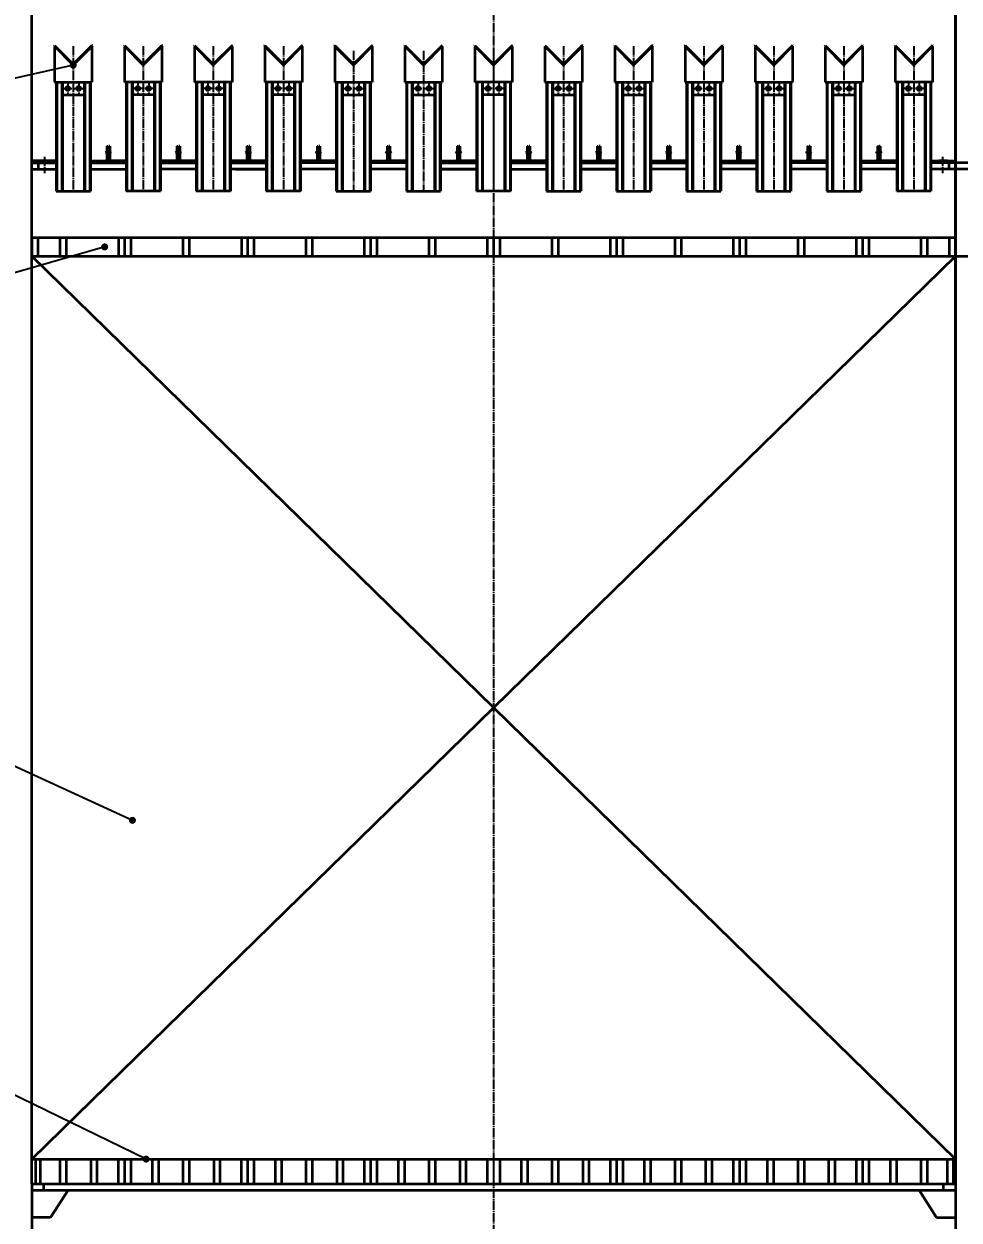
# Model space of a CAD drawing. Header units: millimetres. Extents: x -8910 to 8910, y -12615 to 12615.
# Drawn here: x -6262 to -3258, y -1284 to 2558 of the extents above; entities that cross this region are included whole.
import ezdxf

# ---------------------------------------------------------------- set-up
doc = ezdxf.new("R2010")
doc.units = ezdxf.units.MM
doc.linetypes.add('EB_DASHDOT', pattern=[39, 30, -3, 3, -3])
for name, color, linetype, lineweight in [('CAXA0', 7, 'Continuous', 35), ('CAXA1', 1, 'EB_DASHDOT', 25), ('CAXA3', 7, 'Continuous', 25), ('CAXA4', 2, 'Continuous', 25)]:
    doc.layers.add(name, color=color, linetype=linetype, lineweight=lineweight)
doc.styles.add('标准', font='SIMFANG.TTF', dxfattribs={"width": 0.667})
doc.dimstyles.new('标准', dxfattribs={"dimtxt": 3.5, "dimasz": 3.5, "dimexe": 2, "dimexo": 0, "dimtad": 1, "dimdec": 1, "dimdsep": 46, "dimtxsty": '标准', "dimcen": 0, "dimdle": 4, "dimazin": 2, "dimtfac": 1, "dimtdec": 1, "dimtmove": 0, "dimatfit": 3, "dimldrblk": 'NONE', "dimfxl": 1, "dimtolj": 1, "dimtzin": 0, "dimarcsym": 0})

# ---------------------------------------------------------------- blocks, each defined once
blk = doc.blocks.new('*D108')
at = {"layer": 'CAXA4', "color": 0, "lineweight": -2}
for p, q in [((-3348.3, 2111.9), (-2803.2, 2111.9)), ((-2805.2, 2061.9), (-2805.2, 1861.9)), ((-3153.3, 1811.9), (-2803.2, 1811.9))]:
    blk.add_line(p, q, dxfattribs=at)
at = {"layer": 'CAXA4', "color": 0}
for points in [[(-2813.5, 2061.9), (-2796.9, 2061.9), (-2805.2, 2111.9)], [(-2813.5, 1861.9), (-2796.9, 1861.9), (-2805.2, 1811.9)]]:
    blk.add_solid(points, dxfattribs=at)
at = {"layer": 'Defpoints', "color": 0}
for p in [(-3348.3, 2111.9), (-3153.3, 1811.9), (-2805.2, 1811.9)]:
    blk.add_point(p, dxfattribs=at)
at = {"layer": 'CAXA4', "color": 0, "insert": (-2835.8, 1961.9), "char_height": 60, "attachment_point": 5, "rotation": 90, "style": '标准'}
blk.add_mtext('\\A1;\\fFangSong_GB2312;300', dxfattribs=at)
blk = doc.blocks.new('_None')
blk = doc.blocks.new('CAXBLOCK72', base_point=(-7718.1, -421.5))
at = {"layer": 'CAXA3', "linetype": 'Continuous', "lineweight": 25}
blk.add_hatch(color=0, dxfattribs=at).paths.add_polyline_path([(-6036, -1088.1), (-6036.2, -1086.4), (-6036.6, -1084.6), (-6037.2, -1083), (-6038.2, -1081.5), (-6039.3, -1080.2), (-6040.7, -1079), (-6042.2, -1078.1), (-6043.8, -1077.4), (-6045.5, -1077), (-6047.3, -1076.9), (-6049, -1077), (-6050.7, -1077.4), (-6052.4, -1078.1), (-6053.9, -1079), (-6055.2, -1080.2), (-6056.4, -1081.5), (-6057.3, -1083), (-6058, -1084.6), (-6058.4, -1086.4), (-6058.5, -1088.1), (-6058.4, -1089.9), (-6058, -1091.6), (-6057.3, -1093.2), (-6056.4, -1094.7), (-6055.2, -1096.1), (-6053.9, -1097.2), (-6052.4, -1098.1), (-6050.7, -1098.8), (-6049, -1099.2), (-6047.3, -1099.4), (-6045.5, -1099.2), (-6043.8, -1098.8), (-6042.2, -1098.1), (-6040.7, -1097.2), (-6039.3, -1096.1), (-6038.2, -1094.7), (-6037.2, -1093.2), (-6036.6, -1091.6), (-6036.2, -1089.9)], flags=0)
at = {"layer": 'CAXA3', "color": 0, "linetype": 'Continuous', "lineweight": 25}
for p, q in [((-7418.1, -421.5), (-7718.1, -421.5)), ((-6047.3, -1088.1), (-7418.1, -421.5))]:
    blk.add_line(p, q, dxfattribs=at)
at = {"layer": 'CAXA3', "color": 0, "linetype": 'Continuous', "lineweight": 25, "insert": (-7644.1, -199.9), "char_height": 150, "attachment_point": 1, "style": '标准'}
blk.add_mtext('\\fFangSong_GB2312;17', dxfattribs=at)
blk = doc.blocks.new('CAXBLOCK71', base_point=(-6047.3, -1088.1))
at = {"layer": 'CAXA3', "color": 0, "linetype": 'ByBlock', "lineweight": -2}
blk.add_blockref('CAXBLOCK72', (-7718.1, -421.5), dxfattribs=at)
blk = doc.blocks.new('CAXBLOCK74', base_point=(-7718.1, 610.9))
at = {"layer": 'CAXA3', "linetype": 'Continuous', "lineweight": 25}
blk.add_hatch(color=0, dxfattribs=at).paths.add_polyline_path([(-6074.5, 0), (-6074.7, 1.8), (-6075.1, 3.5), (-6075.8, 5.1), (-6076.7, 6.6), (-6077.8, 8), (-6079.2, 9.1), (-6080.7, 10), (-6082.3, 10.7), (-6084, 11.1), (-6085.8, 11.3), (-6087.5, 11.1), (-6089.3, 10.7), (-6090.9, 10), (-6092.4, 9.1), (-6093.7, 8), (-6094.9, 6.6), (-6095.8, 5.1), (-6096.5, 3.5), (-6096.9, 1.8), (-6097, 0), (-6096.9, -1.8), (-6096.5, -3.5), (-6095.8, -5.1), (-6094.9, -6.6), (-6093.7, -8), (-6092.4, -9.1), (-6090.9, -10), (-6089.3, -10.7), (-6087.5, -11.1), (-6085.8, -11.3), (-6084, -11.1), (-6082.3, -10.7), (-6080.7, -10), (-6079.2, -9.1), (-6077.8, -8), (-6076.7, -6.6), (-6075.8, -5.1), (-6075.1, -3.5), (-6074.7, -1.8)], flags=0)
at = {"layer": 'CAXA3', "color": 0, "linetype": 'Continuous', "lineweight": 25}
for p, q in [((-7418.1, 610.9), (-7718.1, 610.9)), ((-6085.8, 0), (-7418.1, 610.9))]:
    blk.add_line(p, q, dxfattribs=at)
at = {"layer": 'CAXA3', "color": 0, "linetype": 'Continuous', "lineweight": 25, "insert": (-7644.1, 832.5), "char_height": 150, "attachment_point": 1, "style": '标准'}
blk.add_mtext('\\fFangSong_GB2312;18', dxfattribs=at)
blk = doc.blocks.new('CAXBLOCK73', base_point=(-6085.8, 0))
at = {"layer": 'CAXA3', "color": 0, "linetype": 'ByBlock', "lineweight": -2}
blk.add_blockref('CAXBLOCK74', (-7718.1, 610.9), dxfattribs=at)
blk = doc.blocks.new('CAXBLOCK76', base_point=(-7672, 1495.9))
at = {"layer": 'CAXA3', "linetype": 'Continuous', "lineweight": 25}
blk.add_hatch(color=0, dxfattribs=at).paths.add_polyline_path([(-6158.2, 1841.9), (-6158.4, 1843.7), (-6158.8, 1845.4), (-6159.4, 1847), (-6160.4, 1848.5), (-6161.5, 1849.9), (-6162.9, 1851), (-6164.4, 1851.9), (-6166, 1852.6), (-6167.7, 1853), (-6169.5, 1853.2), (-6171.2, 1853), (-6172.9, 1852.6), (-6174.6, 1851.9), (-6176.1, 1851), (-6177.4, 1849.9), (-6178.6, 1848.5), (-6179.5, 1847), (-6180.2, 1845.4), (-6180.6, 1843.7), (-6180.7, 1841.9), (-6180.6, 1840.2), (-6180.2, 1838.4), (-6179.5, 1836.8), (-6178.6, 1835.3), (-6177.4, 1834), (-6176.1, 1832.8), (-6174.6, 1831.9), (-6172.9, 1831.2), (-6171.2, 1830.8), (-6169.5, 1830.7), (-6167.7, 1830.8), (-6166, 1831.2), (-6164.4, 1831.9), (-6162.9, 1832.8), (-6161.5, 1834), (-6160.4, 1835.3), (-6159.4, 1836.8), (-6158.8, 1838.4), (-6158.4, 1840.2)], flags=0)
at = {"layer": 'CAXA3', "color": 0, "linetype": 'Continuous', "lineweight": 25}
for p, q in [((-6169.5, 1841.9), (-7372, 1495.9)), ((-7372, 1495.9), (-7672, 1495.9))]:
    blk.add_line(p, q, dxfattribs=at)
at = {"layer": 'CAXA3', "color": 0, "linetype": 'Continuous', "lineweight": 25, "insert": (-7598, 1717.5), "char_height": 150, "attachment_point": 1, "style": '标准'}
blk.add_mtext('\\fFangSong_GB2312;19', dxfattribs=at)
blk = doc.blocks.new('CAXBLOCK75', base_point=(-6169.5, 1841.9))
at = {"layer": 'CAXA3', "color": 0, "linetype": 'ByBlock', "lineweight": -2}
blk.add_blockref('CAXBLOCK76', (-7672, 1495.9), dxfattribs=at)
blk = doc.blocks.new('CAXBLOCK78', base_point=(-7672, 2137.9))
at = {"layer": 'CAXA3', "linetype": 'Continuous', "lineweight": 25}
blk.add_hatch(color=0, dxfattribs=at).paths.add_polyline_path([(-6092, 2425.9), (-6092.2, 2427.6), (-6092.6, 2429.4), (-6093.2, 2431), (-6094.2, 2432.5), (-6095.3, 2433.8), (-6096.7, 2435), (-6098.2, 2435.9), (-6099.8, 2436.6), (-6101.5, 2437), (-6103.3, 2437.1), (-6105, 2437), (-6106.7, 2436.6), (-6108.4, 2435.9), (-6109.9, 2435), (-6111.2, 2433.8), (-6112.4, 2432.5), (-6113.3, 2431), (-6114, 2429.4), (-6114.4, 2427.6), (-6114.5, 2425.9), (-6114.4, 2424.1), (-6114, 2422.4), (-6113.3, 2420.8), (-6112.4, 2419.3), (-6111.2, 2417.9), (-6109.9, 2416.8), (-6108.4, 2415.9), (-6106.7, 2415.2), (-6105, 2414.8), (-6103.3, 2414.6), (-6101.5, 2414.8), (-6099.8, 2415.2), (-6098.2, 2415.9), (-6096.7, 2416.8), (-6095.3, 2417.9), (-6094.2, 2419.3), (-6093.2, 2420.8), (-6092.6, 2422.4), (-6092.2, 2424.1)], flags=0)
at = {"layer": 'CAXA3', "color": 0, "linetype": 'Continuous', "lineweight": 25}
for p, q in [((-6103.3, 2425.9), (-7372, 2137.9)), ((-7372, 2137.9), (-7672, 2137.9))]:
    blk.add_line(p, q, dxfattribs=at)
at = {"layer": 'CAXA3', "color": 0, "linetype": 'Continuous', "lineweight": 25, "insert": (-7598, 2359.5), "char_height": 150, "attachment_point": 1, "style": '标准'}
blk.add_mtext('\\fFangSong_GB2312;20', dxfattribs=at)
blk = doc.blocks.new('CAXBLOCK77', base_point=(-6103.3, 2425.9))
at = {"layer": 'CAXA3', "color": 0, "linetype": 'ByBlock', "lineweight": -2}
blk.add_blockref('CAXBLOCK78', (-7672, 2137.9), dxfattribs=at)
blk = doc.blocks.new('*D98')
at = {"layer": 'CAXA4', "color": 0, "lineweight": -2}
for p, q in [((-4153.3, 9865.9), (-1744.2, 9865.9)), ((-1746.2, 9815.9), (-1746.2, -10038.1)), ((-2953.3, -10088.1), (-1744.2, -10088.1))]:
    blk.add_line(p, q, dxfattribs=at)
at = {"layer": 'CAXA4', "color": 0}
for points in [[(-1754.5, 9815.9), (-1737.9, 9815.9), (-1746.2, 9865.9)], [(-1754.5, -10038.1), (-1737.9, -10038.1), (-1746.2, -10088.1)]]:
    blk.add_solid(points, dxfattribs=at)
at = {"layer": 'Defpoints', "color": 0}
for p in [(-4153.3, 9865.9), (-2953.3, -10088.1), (-1746.2, -10088.1)]:
    blk.add_point(p, dxfattribs=at)
at = {"layer": 'CAXA4', "color": 0, "insert": (-1776.8, -111.1), "char_height": 60, "attachment_point": 5, "rotation": 90, "style": '标准'}
blk.add_mtext('\\A1;\\fFangSong_GB2312;～19954', dxfattribs=at)

msp = doc.modelspace()

# ---------------------------------------------------------------- linework, layer by layer
at = {"layer": 'CAXA0'}
for p, q in [((-6236.66, -1168.12), (-6236.66, 3411.88)), ((-3269.91, -1168.12), (-3269.91, 3237.75)), ((-3269.91, 3237.75), (-3269.91, -2574.68)), ((-6164.68, 2487.29), (-6163.27, 2488.7)), ((-6164.68, 2487.29), (-6103.27, 2425.88)), ((-6163.27, 2488.7), (-6103.27, 2428.7)), ((-6163.27, 2485.88), (-6163.27, 2370.7)), ((-6043.27, 2488.7), (-6103.27, 2428.7)), ((-6041.85, 2487.29), (-6103.27, 2425.88)), ((-6041.85, 2487.29), (-6043.27, 2488.7)), ((-6043.27, 2485.88), (-6043.27, 2370.7)), ((-5939.68, 2487.29), (-5938.26, 2488.7)), ((-5939.68, 2487.29), (-5938.26, 2488.7)), ((-5939.68, 2487.29), (-5878.26, 2425.88)), ((-5938.26, 2488.7), (-5878.26, 2428.7)), ((-5938.26, 2485.88), (-5938.26, 2370.7)), ((-5938.26, 2485.88), (-5938.26, 2370.7)), ((-5818.26, 2488.7), (-5878.26, 2428.7)), ((-5816.85, 2487.29), (-5878.26, 2425.88)), ((-5816.85, 2487.29), (-5818.26, 2488.7)), ((-5818.26, 2485.88), (-5818.26, 2370.7)), ((-5714.73, 2487.29), (-5713.32, 2488.7)), ((-5714.73, 2487.29), (-5713.32, 2488.7)), ((-5714.73, 2487.29), (-5653.32, 2425.88)), ((-5713.32, 2488.7), (-5653.32, 2428.7)), ((-5713.32, 2485.88), (-5713.32, 2370.7)), ((-5713.32, 2485.88), (-5713.32, 2370.7)), ((-5593.32, 2488.7), (-5653.32, 2428.7)), ((-5591.91, 2487.29), (-5653.32, 2425.88)), ((-5591.91, 2487.29), (-5593.32, 2488.7)), ((-5593.32, 2485.88), (-5593.32, 2370.7)), ((-5489.73, 2487.29), (-5488.32, 2488.7)), ((-5489.73, 2487.29), (-5488.32, 2488.7)), ((-5489.73, 2487.29), (-5428.32, 2425.88)), ((-5488.32, 2488.7), (-5428.32, 2428.7)), ((-5488.32, 2485.88), (-5488.32, 2370.7)), ((-5488.32, 2485.88), (-5488.32, 2370.7)), ((-5368.32, 2488.7), (-5428.32, 2428.7)), ((-5366.91, 2487.29), (-5428.32, 2425.88)), ((-5366.91, 2487.29), (-5368.32, 2488.7)), ((-5368.32, 2485.88), (-5368.32, 2370.7)), ((-5264.73, 2487.29), (-5263.32, 2488.7)), ((-5264.73, 2487.29), (-5203.32, 2425.88)), ((-5263.32, 2488.7), (-5203.32, 2428.7)), ((-5263.32, 2485.88), (-5263.32, 2370.7)), ((-5143.32, 2488.7), (-5203.32, 2428.7)), ((-5141.91, 2487.29), (-5203.32, 2425.88)), ((-5141.91, 2487.29), (-5143.32, 2488.7)), ((-5143.32, 2485.88), (-5143.32, 2370.7)), ((-5039.72, 2487.29), (-5038.31, 2488.7)), ((-5039.72, 2487.29), (-4978.31, 2425.88)), ((-5038.31, 2488.7), (-4978.31, 2428.7)), ((-5038.31, 2485.88), (-5038.31, 2370.7)), ((-4918.31, 2488.7), (-4978.31, 2428.7)), ((-4916.89, 2487.29), (-4978.31, 2425.88)), ((-4918.31, 2485.88), (-4918.31, 2370.7)), ((-4814.72, 2487.29), (-4813.31, 2488.7)), ((-4814.72, 2487.29), (-4753.31, 2425.88)), ((-4813.31, 2488.7), (-4753.31, 2428.7)), ((-4813.31, 2485.88), (-4813.31, 2370.7)), ((-4693.31, 2488.7), (-4753.31, 2428.7)), ((-4691.89, 2487.29), (-4753.31, 2425.88)), ((-4691.89, 2487.29), (-4693.31, 2488.7)), ((-4693.31, 2485.88), (-4693.31, 2370.7)), ((-4589.72, 2487.29), (-4528.31, 2425.88)), ((-4588.31, 2488.7), (-4528.31, 2428.7)), ((-4588.31, 2485.88), (-4588.31, 2370.7)), ((-4468.31, 2488.7), (-4528.31, 2428.7)), ((-4466.89, 2487.29), (-4528.31, 2425.88)), ((-4466.89, 2487.29), (-4468.31, 2488.7)), ((-4466.89, 2487.29), (-4468.31, 2488.7)), ((-4468.31, 2485.88), (-4468.31, 2370.7)), ((-4364.72, 2487.29), (-4363.31, 2488.7)), ((-4364.72, 2487.29), (-4303.31, 2425.88)), ((-4363.31, 2488.7), (-4303.31, 2428.7)), ((-4363.31, 2485.88), (-4363.31, 2370.7)), ((-4243.31, 2488.7), (-4303.31, 2428.7)), ((-4241.89, 2487.29), (-4303.31, 2425.88)), ((-4241.89, 2487.29), (-4243.31, 2488.7)), ((-4241.89, 2487.29), (-4243.31, 2488.7)), ((-4243.31, 2485.88), (-4243.31, 2370.7)), ((-4243.31, 2485.88), (-4243.31, 2370.7)), ((-4139.72, 2487.29), (-4138.31, 2488.7)), ((-4139.72, 2487.29), (-4078.31, 2425.88)), ((-4138.31, 2488.7), (-4078.31, 2428.7)), ((-4138.31, 2485.88), (-4138.31, 2370.7)), ((-4018.31, 2488.7), (-4078.31, 2428.7)), ((-4016.89, 2487.29), (-4078.31, 2425.88)), ((-4016.89, 2487.29), (-4018.31, 2488.7)), ((-4016.89, 2487.29), (-4018.31, 2488.7)), ((-4018.31, 2485.88), (-4018.31, 2370.7)), ((-4018.31, 2485.88), (-4018.31, 2370.7)), ((-3914.72, 2487.29), (-3913.31, 2488.7)), ((-3914.72, 2487.29), (-3853.31, 2425.88)), ((-3913.31, 2488.7), (-3853.31, 2428.7)), ((-3913.31, 2485.88), (-3913.31, 2370.7)), ((-3793.31, 2488.7), (-3853.31, 2428.7)), ((-3791.89, 2487.29), (-3853.31, 2425.88)), ((-3791.89, 2487.29), (-3793.31, 2488.7)), ((-3791.89, 2487.29), (-3793.31, 2488.7)), ((-3793.31, 2485.88), (-3793.31, 2370.7)), ((-3793.31, 2485.88), (-3793.31, 2370.7)), ((-3689.72, 2487.29), (-3688.31, 2488.7)), ((-3689.72, 2487.29), (-3628.31, 2425.88)), ((-3688.31, 2488.7), (-3628.31, 2428.7)), ((-3688.31, 2485.88), (-3688.31, 2370.7)), ((-3568.31, 2488.7), (-3628.31, 2428.7)), ((-3566.89, 2487.29), (-3628.31, 2425.88)), ((-3566.89, 2487.29), (-3568.31, 2488.7)), ((-3566.89, 2487.29), (-3568.31, 2488.7)), ((-3568.31, 2485.88), (-3568.31, 2370.7)), ((-3568.31, 2485.88), (-3568.31, 2370.7)), ((-3464.72, 2487.29), (-3463.31, 2488.7)), ((-3464.72, 2487.29), (-3403.31, 2425.88)), ((-3463.31, 2488.7), (-3403.31, 2428.7)), ((-3463.31, 2485.88), (-3463.31, 2370.7)), ((-3343.31, 2488.7), (-3403.31, 2428.7)), ((-3341.89, 2487.29), (-3403.31, 2425.88)), ((-3341.89, 2487.29), (-3343.31, 2488.7)), ((-3343.31, 2485.88), (-3343.31, 2370.7)), ((-6163.27, 2370.7), (-6043.27, 2370.7)), ((-6158.27, 2370.7), (-6158.27, 2020.7)), ((-6156.27, 2370.7), (-6156.27, 2020.7)), ((-6140.27, 2370.7), (-6140.27, 2020.7)), ((-6138.27, 2370.7), (-6138.27, 2020.7)), ((-6068.27, 2370.7), (-6068.27, 2020.7)), ((-6066.27, 2370.7), (-6066.27, 2020.7)), ((-6050.27, 2370.7), (-6050.27, 2020.7)), ((-6048.27, 2370.7), (-6048.27, 2020.7)), ((-5818.26, 2370.7), (-5938.26, 2370.7)), ((-5933.26, 2370.7), (-5933.26, 2020.7)), ((-5931.26, 2370.7), (-5931.26, 2020.7)), ((-5915.26, 2370.7), (-5915.26, 2020.7)), ((-5913.26, 2370.7), (-5913.26, 2020.7)), ((-5843.26, 2370.7), (-5843.26, 2020.7)), ((-5841.26, 2370.7), (-5841.26, 2020.7)), ((-5825.26, 2370.7), (-5825.26, 2020.7)), ((-5823.26, 2370.7), (-5823.26, 2020.7)), ((-5593.32, 2370.7), (-5713.32, 2370.7)), ((-5708.32, 2370.7), (-5708.32, 2020.7)), ((-5706.32, 2370.7), (-5706.32, 2020.7)), ((-5690.32, 2370.7), (-5690.32, 2020.7)), ((-5688.32, 2370.7), (-5688.32, 2020.7)), ((-5618.32, 2370.7), (-5618.32, 2020.7)), ((-5616.32, 2370.7), (-5616.32, 2020.7)), ((-5600.32, 2370.7), (-5600.32, 2020.7)), ((-5598.32, 2370.7), (-5598.32, 2020.7)), ((-5368.32, 2370.7), (-5488.32, 2370.7)), ((-5483.32, 2370.7), (-5483.32, 2020.7)), ((-5481.32, 2370.7), (-5481.32, 2020.7)), ((-5465.32, 2370.7), (-5465.32, 2020.7)), ((-5463.32, 2370.7), (-5463.32, 2020.7)), ((-5393.32, 2370.7), (-5393.32, 2020.7)), ((-5391.32, 2370.7), (-5391.32, 2020.7)), ((-5375.32, 2370.7), (-5375.32, 2020.7)), ((-5373.32, 2370.7), (-5373.32, 2020.7)), ((-5263.32, 2370.7), (-5143.32, 2370.7)), ((-5258.32, 2370.7), (-5258.32, 2020.7)), ((-5256.32, 2370.7), (-5256.32, 2020.7)), ((-5240.32, 2370.7), (-5240.32, 2020.7)), ((-5238.32, 2370.7), (-5238.32, 2020.7)), ((-5168.32, 2370.7), (-5168.32, 2020.7)), ((-5166.32, 2370.7), (-5166.32, 2020.7)), ((-5150.32, 2370.7), (-5150.32, 2020.7)), ((-5148.32, 2370.7), (-5148.32, 2020.7)), ((-5038.31, 2370.7), (-4918.31, 2370.7)), ((-5033.31, 2370.7), (-5033.31, 2020.7)), ((-5031.31, 2370.7), (-5031.31, 2020.7)), ((-5015.31, 2370.7), (-5015.31, 2020.7)), ((-5013.31, 2370.7), (-5013.31, 2020.7)), ((-4943.31, 2370.7), (-4943.31, 2020.7)), ((-4941.31, 2370.7), (-4941.31, 2020.7)), ((-4925.31, 2370.7), (-4925.31, 2020.7)), ((-4923.31, 2370.7), (-4923.31, 2020.7)), ((-4693.31, 2370.7), (-4813.31, 2370.7)), ((-4808.31, 2370.7), (-4808.31, 2020.7)), ((-4806.31, 2370.7), (-4806.31, 2020.7)), ((-4790.31, 2370.7), (-4790.31, 2020.7)), ((-4788.31, 2370.7), (-4788.31, 2020.7)), ((-4718.31, 2370.7), (-4718.31, 2020.7)), ((-4716.31, 2370.7), (-4716.31, 2020.7)), ((-4700.31, 2370.7), (-4700.31, 2020.7)), ((-4698.31, 2370.7), (-4698.31, 2020.7)), ((-4588.31, 2370.7), (-4468.31, 2370.7)), ((-4583.31, 2370.7), (-4583.31, 2020.7)), ((-4581.31, 2370.7), (-4581.31, 2020.7)), ((-4565.31, 2370.7), (-4565.31, 2020.7)), ((-4563.31, 2370.7), (-4563.31, 2020.7)), ((-4493.31, 2370.7), (-4493.31, 2020.7)), ((-4491.31, 2370.7), (-4491.31, 2020.7)), ((-4475.31, 2370.7), (-4475.31, 2020.7)), ((-4473.31, 2370.7), (-4473.31, 2020.7)), ((-4363.31, 2370.7), (-4243.31, 2370.7)), ((-4358.31, 2370.7), (-4358.31, 2020.7)), ((-4356.31, 2370.7), (-4356.31, 2020.7)), ((-4340.31, 2370.7), (-4340.31, 2020.7)), ((-4338.31, 2370.7), (-4338.31, 2020.7)), ((-4268.31, 2370.7), (-4268.31, 2020.7)), ((-4266.31, 2370.7), (-4266.31, 2020.7)), ((-4250.31, 2370.7), (-4250.31, 2020.7)), ((-4248.31, 2370.7), (-4248.31, 2020.7)), ((-4138.31, 2370.7), (-4018.31, 2370.7)), ((-4133.31, 2370.7), (-4133.31, 2020.7)), ((-4131.31, 2370.7), (-4131.31, 2020.7)), ((-4115.31, 2370.7), (-4115.31, 2020.7)), ((-4113.31, 2370.7), (-4113.31, 2020.7)), ((-4043.31, 2370.7), (-4043.31, 2020.7)), ((-4041.31, 2370.7), (-4041.31, 2020.7)), ((-4025.31, 2370.7), (-4025.31, 2020.7)), ((-4023.31, 2370.7), (-4023.31, 2020.7)), ((-3913.31, 2370.7), (-3793.31, 2370.7)), ((-3908.31, 2370.7), (-3908.31, 2020.7)), ((-3906.31, 2370.7), (-3906.31, 2020.7)), ((-3890.31, 2370.7), (-3890.31, 2020.7)), ((-3888.31, 2370.7), (-3888.31, 2020.7)), ((-3818.31, 2370.7), (-3818.31, 2020.7)), ((-3816.31, 2370.7), (-3816.31, 2020.7)), ((-3800.31, 2370.7), (-3800.31, 2020.7)), ((-3798.31, 2370.7), (-3798.31, 2020.7)), ((-3688.31, 2370.7), (-3568.31, 2370.7)), ((-3683.31, 2370.7), (-3683.31, 2020.7)), ((-3681.31, 2370.7), (-3681.31, 2020.7)), ((-3665.31, 2370.7), (-3665.31, 2020.7)), ((-3663.31, 2370.7), (-3663.31, 2020.7)), ((-3593.31, 2370.7), (-3593.31, 2020.7)), ((-3591.31, 2370.7), (-3591.31, 2020.7)), ((-3575.31, 2370.7), (-3575.31, 2020.7)), ((-3573.31, 2370.7), (-3573.31, 2020.7)), ((-3343.31, 2370.7), (-3463.31, 2370.7)), ((-3458.31, 2370.7), (-3458.31, 2020.7)), ((-3456.31, 2370.7), (-3456.31, 2020.7)), ((-3440.31, 2370.7), (-3440.31, 2020.7)), ((-3438.31, 2370.7), (-3438.31, 2020.7)), ((-3368.31, 2370.7), (-3368.31, 2020.7)), ((-3366.31, 2370.7), (-3366.31, 2020.7)), ((-3350.31, 2370.7), (-3350.31, 2020.7)), ((-3348.31, 2370.7), (-3348.31, 2020.7)), ((-6138.27, 2330.7), (-6068.27, 2330.7)), ((-5843.26, 2330.7), (-5913.26, 2330.7)), ((-5618.32, 2330.7), (-5688.32, 2330.7)), ((-5393.32, 2330.7), (-5463.32, 2330.7)), ((-5238.32, 2330.7), (-5168.32, 2330.7)), ((-5013.31, 2330.7), (-4943.31, 2330.7)), ((-4718.31, 2330.7), (-4788.31, 2330.7)), ((-4563.31, 2330.7), (-4493.31, 2330.7)), ((-4338.31, 2330.7), (-4268.31, 2330.7)), ((-4113.31, 2330.7), (-4043.31, 2330.7)), ((-3888.31, 2330.7), (-3818.31, 2330.7)), ((-3663.31, 2330.7), (-3593.31, 2330.7)), ((-3368.31, 2330.7), (-3438.31, 2330.7)), ((-5995.27, 2165.7), (-5992.27, 2165.7)), ((-5995.27, 2165.7), (-5995.27, 2121.7)), ((-5992.27, 2165.7), (-5992.27, 2121.7)), ((-5986.26, 2165.7), (-5989.26, 2165.7)), ((-5989.26, 2165.7), (-5989.26, 2121.7)), ((-5986.26, 2165.7), (-5986.26, 2121.7)), ((-5770.26, 2165.7), (-5770.26, 2121.7)), ((-5770.26, 2165.7), (-5767.26, 2165.7)), ((-5767.26, 2165.7), (-5767.26, 2121.7)), ((-5761.32, 2165.7), (-5764.32, 2165.7)), ((-5764.32, 2165.7), (-5764.32, 2121.7)), ((-5761.32, 2165.7), (-5761.32, 2121.7)), ((-5545.32, 2165.7), (-5542.32, 2165.7)), ((-5545.32, 2165.7), (-5545.32, 2121.7)), ((-5542.32, 2165.7), (-5542.32, 2121.7)), ((-5536.32, 2165.7), (-5539.32, 2165.7)), ((-5539.32, 2165.7), (-5539.32, 2121.7)), ((-5536.32, 2165.7), (-5536.32, 2121.7)), ((-5320.32, 2165.7), (-5317.32, 2165.7)), ((-5320.32, 2165.7), (-5320.32, 2121.7)), ((-5317.32, 2165.7), (-5317.32, 2121.7)), ((-5314.32, 2165.7), (-5314.32, 2121.7)), ((-5311.32, 2165.7), (-5314.32, 2165.7)), ((-5311.32, 2165.7), (-5311.32, 2121.7)), ((-5095.32, 2165.7), (-5095.32, 2121.7)), ((-5095.32, 2165.7), (-5092.32, 2165.7)), ((-5095.32, 2165.7), (-5095.32, 2121.7)), ((-5095.32, 2165.7), (-5092.32, 2165.7)), ((-5092.32, 2165.7), (-5092.32, 2121.7)), ((-5092.32, 2165.7), (-5092.32, 2121.7)), ((-5089.32, 2165.7), (-5089.32, 2121.7)), ((-5086.32, 2165.7), (-5089.32, 2165.7)), ((-5089.32, 2165.7), (-5089.32, 2121.7)), ((-5086.32, 2165.7), (-5089.32, 2165.7)), ((-5086.32, 2165.7), (-5086.32, 2121.7)), ((-5086.32, 2165.7), (-5086.32, 2121.7)), ((-4870.31, 2165.7), (-4870.31, 2121.7)), ((-4870.31, 2165.7), (-4867.31, 2165.7)), ((-4870.31, 2165.7), (-4870.31, 2121.7)), ((-4870.31, 2165.7), (-4867.31, 2165.7)), ((-4867.31, 2165.7), (-4867.31, 2121.7)), ((-4867.31, 2165.7), (-4867.31, 2121.7)), ((-4864.31, 2165.7), (-4864.31, 2121.7)), ((-4861.31, 2165.7), (-4864.31, 2165.7)), ((-4864.31, 2165.7), (-4864.31, 2121.7)), ((-4861.31, 2165.7), (-4864.31, 2165.7)), ((-4861.31, 2165.7), (-4861.31, 2121.7)), ((-4861.31, 2165.7), (-4861.31, 2121.7)), ((-4645.31, 2165.7), (-4645.31, 2121.7)), ((-4645.31, 2165.7), (-4642.31, 2165.7)), ((-4642.31, 2165.7), (-4642.31, 2121.7)), ((-4639.31, 2165.7), (-4639.31, 2121.7)), ((-4636.31, 2165.7), (-4639.31, 2165.7)), ((-4636.31, 2165.7), (-4636.31, 2121.7)), ((-4420.31, 2165.7), (-4420.31, 2121.7)), ((-4420.31, 2165.7), (-4417.31, 2165.7)), ((-4417.31, 2165.7), (-4417.31, 2121.7)), ((-4414.31, 2165.7), (-4414.31, 2121.7)), ((-4411.31, 2165.7), (-4414.31, 2165.7)), ((-4411.31, 2165.7), (-4411.31, 2121.7)), ((-4195.31, 2165.7), (-4195.31, 2121.7)), ((-4195.31, 2165.7), (-4192.31, 2165.7)), ((-4192.31, 2165.7), (-4192.31, 2121.7)), ((-4189.31, 2165.7), (-4189.31, 2121.7)), ((-4186.31, 2165.7), (-4189.31, 2165.7)), ((-4186.31, 2165.7), (-4186.31, 2121.7)), ((-3970.31, 2165.7), (-3970.31, 2121.7)), ((-3970.31, 2165.7), (-3967.31, 2165.7)), ((-3967.31, 2165.7), (-3967.31, 2121.7)), ((-3964.31, 2165.7), (-3964.31, 2121.7)), ((-3961.31, 2165.7), (-3964.31, 2165.7)), ((-3961.31, 2165.7), (-3961.31, 2121.7)), ((-3745.31, 2165.7), (-3745.31, 2121.7)), ((-3745.31, 2165.7), (-3742.31, 2165.7)), ((-3742.31, 2165.7), (-3742.31, 2121.7)), ((-3739.31, 2165.7), (-3739.31, 2121.7)), ((-3736.31, 2165.7), (-3739.31, 2165.7)), ((-3736.31, 2165.7), (-3736.31, 2121.7)), ((-3520.31, 2165.7), (-3520.31, 2121.7)), ((-3520.31, 2165.7), (-3517.31, 2165.7)), ((-3517.31, 2165.7), (-3517.31, 2121.7)), ((-3514.31, 2165.7), (-3514.31, 2121.7)), ((-3511.31, 2165.7), (-3514.31, 2165.7)), ((-3511.31, 2165.7), (-3511.31, 2121.7)), ((-6158.27, 2118.7), (-6236.66, 2118.7)), ((-6236.66, 2118.7), (-6236.66, 2111.87)), ((-6236.66, 2115.7), (-6158.27, 2115.7)), ((-6215.82, 2115.7), (-6215.82, 2091.87)), ((-6210.82, 2118.7), (-6183.29, 2118.7)), ((-6183.29, 2115.7), (-6210.82, 2115.7)), ((-6048.27, 2118.7), (-5998.27, 2118.7)), ((-6048.27, 2115.7), (-5998.27, 2115.7)), ((-5998.47, 2146.78), (-5996.8, 2144.61)), ((-5998.45, 2144.66), (-5996.8, 2146.8)), ((-5983.08, 2144.66), (-5984.73, 2146.8)), ((-5983.06, 2146.78), (-5984.73, 2144.61)), ((-5933.26, 2118.7), (-5983.26, 2118.7)), ((-5933.26, 2115.7), (-5983.26, 2115.7)), ((-5773.26, 2118.7), (-5823.26, 2118.7)), ((-5823.26, 2118.7), (-5773.26, 2118.7)), ((-5773.26, 2115.7), (-5823.26, 2115.7)), ((-5823.26, 2115.7), (-5773.26, 2115.7)), ((-5773.47, 2146.78), (-5771.8, 2144.61)), ((-5773.45, 2144.66), (-5771.8, 2146.8)), ((-5758.14, 2144.66), (-5759.78, 2146.8)), ((-5758.11, 2146.78), (-5759.78, 2144.61)), ((-5708.32, 2118.7), (-5758.32, 2118.7)), ((-5758.32, 2115.7), (-5736.79, 2115.7)), ((-5708.32, 2115.7), (-5758.32, 2115.7)), ((-5598.32, 2118.7), (-5548.32, 2118.7)), ((-5548.32, 2118.7), (-5598.32, 2118.7)), ((-5598.32, 2115.7), (-5548.32, 2115.7)), ((-5548.32, 2115.7), (-5598.32, 2115.7)), ((-5548.53, 2146.78), (-5546.86, 2144.61)), ((-5548.5, 2144.66), (-5546.86, 2146.8)), ((-5533.14, 2144.66), (-5534.78, 2146.8)), ((-5533.11, 2146.78), (-5534.78, 2144.61)), ((-5483.32, 2118.7), (-5533.32, 2118.7)), ((-5533.32, 2115.7), (-5511.79, 2115.7)), ((-5483.32, 2115.7), (-5533.32, 2115.7)), ((-5373.32, 2118.7), (-5323.32, 2118.7)), ((-5323.32, 2118.7), (-5373.32, 2118.7)), ((-5373.32, 2115.7), (-5323.32, 2115.7)), ((-5323.32, 2115.7), (-5373.32, 2115.7)), ((-5323.53, 2146.78), (-5321.86, 2144.61)), ((-5323.5, 2144.66), (-5321.86, 2146.8)), ((-5308.14, 2144.66), (-5309.78, 2146.8)), ((-5308.11, 2146.78), (-5309.78, 2144.61)), ((-5308.32, 2118.7), (-5258.32, 2118.7)), ((-5258.32, 2118.7), (-5308.32, 2118.7)), ((-5308.32, 2115.7), (-5258.32, 2115.7)), ((-5258.32, 2115.7), (-5308.32, 2115.7)), ((-5148.32, 2118.7), (-5098.32, 2118.7)), ((-5148.32, 2118.7), (-5098.32, 2118.7)), ((-5148.32, 2115.7), (-5098.32, 2115.7)), ((-5148.32, 2115.7), (-5098.32, 2115.7)), ((-5098.53, 2146.78), (-5096.86, 2144.61)), ((-5098.53, 2146.78), (-5096.86, 2144.61)), ((-5098.5, 2144.66), (-5096.86, 2146.8)), ((-5098.5, 2144.66), (-5096.86, 2146.8)), ((-5083.14, 2144.66), (-5084.78, 2146.8)), ((-5083.14, 2144.66), (-5084.78, 2146.8)), ((-5083.11, 2146.78), (-5084.78, 2144.61)), ((-5083.11, 2146.78), (-5084.78, 2144.61)), ((-5083.31, 2118.7), (-5033.31, 2118.7)), ((-5033.31, 2118.7), (-5083.31, 2118.7)), ((-5083.31, 2115.7), (-5033.31, 2115.7)), ((-5033.31, 2115.7), (-5083.31, 2115.7)), ((-4923.31, 2118.7), (-4873.31, 2118.7)), ((-4923.31, 2118.7), (-4873.31, 2118.7)), ((-4923.31, 2115.7), (-4873.31, 2115.7)), ((-4923.31, 2115.7), (-4873.31, 2115.7)), ((-4873.52, 2146.78), (-4871.85, 2144.61)), ((-4873.52, 2146.78), (-4871.85, 2144.61)), ((-4873.49, 2144.66), (-4871.85, 2146.8)), ((-4873.49, 2144.66), (-4871.85, 2146.8)), ((-4858.13, 2144.66), (-4859.77, 2146.8)), ((-4858.13, 2144.66), (-4859.77, 2146.8)), ((-4858.1, 2146.78), (-4859.77, 2144.61)), ((-4858.1, 2146.78), (-4859.77, 2144.61)), ((-4808.31, 2118.7), (-4858.31, 2118.7)), ((-4808.31, 2118.7), (-4858.31, 2118.7)), ((-4808.31, 2115.7), (-4858.31, 2115.7)), ((-4808.31, 2115.7), (-4858.31, 2115.7)), ((-4648.31, 2118.7), (-4698.31, 2118.7)), ((-4698.31, 2118.7), (-4648.31, 2118.7)), ((-4648.31, 2115.7), (-4698.31, 2115.7)), ((-4698.31, 2115.7), (-4648.31, 2115.7)), ((-4648.52, 2146.78), (-4646.85, 2144.61)), ((-4648.49, 2144.66), (-4646.85, 2146.8)), ((-4633.13, 2144.66), (-4634.77, 2146.8)), ((-4633.1, 2146.78), (-4634.77, 2144.61)), ((-4633.31, 2118.7), (-4583.31, 2118.7)), ((-4583.31, 2118.7), (-4633.31, 2118.7)), ((-4633.31, 2115.7), (-4583.31, 2115.7)), ((-4583.31, 2115.7), (-4633.31, 2115.7)), ((-4473.31, 2118.7), (-4423.31, 2118.7)), ((-4473.31, 2115.7), (-4423.31, 2115.7)), ((-4423.31, 2115.7), (-4444.83, 2115.7)), ((-4423.52, 2146.78), (-4421.85, 2144.61)), ((-4423.49, 2144.66), (-4421.85, 2146.8)), ((-4408.13, 2144.66), (-4409.77, 2146.8)), ((-4408.1, 2146.78), (-4409.77, 2144.61)), ((-4408.31, 2118.7), (-4358.31, 2118.7)), ((-4358.31, 2118.7), (-4408.31, 2118.7)), ((-4408.31, 2115.7), (-4358.31, 2115.7)), ((-4358.31, 2115.7), (-4408.31, 2115.7)), ((-4374.31, 2115.7), (-4408.31, 2115.7)), ((-4248.31, 2118.7), (-4198.31, 2118.7)), ((-4248.31, 2115.7), (-4198.31, 2115.7)), ((-4198.52, 2146.78), (-4196.85, 2144.61)), ((-4198.49, 2144.66), (-4196.85, 2146.8)), ((-4183.13, 2144.66), (-4184.77, 2146.8)), ((-4183.1, 2146.78), (-4184.77, 2144.61)), ((-4183.31, 2118.7), (-4133.31, 2118.7)), ((-4133.31, 2118.7), (-4183.31, 2118.7)), ((-4183.31, 2115.7), (-4133.31, 2115.7)), ((-4133.31, 2115.7), (-4183.31, 2115.7)), ((-4023.31, 2118.7), (-3973.31, 2118.7)), ((-4023.31, 2115.7), (-3973.31, 2115.7)), ((-3973.52, 2146.78), (-3971.85, 2144.61)), ((-3973.49, 2144.66), (-3971.85, 2146.8)), ((-3958.13, 2144.66), (-3959.77, 2146.8)), ((-3958.1, 2146.78), (-3959.77, 2144.61)), ((-3958.31, 2118.7), (-3908.31, 2118.7)), ((-3908.31, 2118.7), (-3958.31, 2118.7)), ((-3958.31, 2115.7), (-3908.31, 2115.7)), ((-3908.31, 2115.7), (-3958.31, 2115.7)), ((-3798.31, 2118.7), (-3748.31, 2118.7)), ((-3798.31, 2115.7), (-3748.31, 2115.7)), ((-3748.52, 2146.78), (-3746.85, 2144.61)), ((-3748.49, 2144.66), (-3746.85, 2146.8)), ((-3733.13, 2144.66), (-3734.77, 2146.8)), ((-3733.1, 2146.78), (-3734.77, 2144.61)), ((-3733.31, 2118.7), (-3683.31, 2118.7)), ((-3683.31, 2118.7), (-3733.31, 2118.7)), ((-3733.31, 2115.7), (-3683.31, 2115.7)), ((-3683.31, 2115.7), (-3733.31, 2115.7)), ((-3573.31, 2118.7), (-3523.31, 2118.7)), ((-3573.31, 2115.7), (-3523.31, 2115.7)), ((-3523.52, 2146.78), (-3521.85, 2144.61)), ((-3523.49, 2144.66), (-3521.85, 2146.8)), ((-3508.12, 2144.66), (-3509.77, 2146.8)), ((-3508.1, 2146.78), (-3509.77, 2144.61)), ((-3458.31, 2118.7), (-3508.31, 2118.7)), ((-3458.31, 2115.7), (-3508.31, 2115.7)), ((-3348.31, 2118.7), (-3269.91, 2118.7)), ((-3269.91, 2115.7), (-3348.31, 2115.7)), ((-3295.75, 2118.7), (-3323.28, 2118.7)), ((-3323.28, 2115.7), (-3295.75, 2115.7)), ((-3290.75, 2115.7), (-3290.75, 2091.87)), ((-3269.91, 2118.7), (-3269.91, 2111.87)), ((-6236.66, 2111.87), (-6158.27, 2111.87)), ((-6236.66, 2091.87), (-6158.27, 2091.87)), ((-6169.47, 2111.87), (-6158.27, 2111.87)), ((-6169.47, 2091.87), (-6158.27, 2091.87)), ((-6048.27, 2111.87), (-5933.26, 2111.87)), ((-6048.27, 2091.87), (-5933.26, 2091.87)), ((-5823.26, 2111.87), (-5708.32, 2111.87)), ((-5708.32, 2091.87), (-5823.26, 2091.87)), ((-5708.32, 2111.87), (-5807.32, 2111.87)), ((-5708.32, 2111.87), (-5807.32, 2111.87)), ((-5598.32, 2111.87), (-5483.32, 2111.87)), ((-5483.32, 2091.87), (-5598.32, 2091.87)), ((-5483.32, 2111.87), (-5582.32, 2111.87)), ((-5483.32, 2111.87), (-5582.32, 2111.87)), ((-5483.32, 2091.87), (-5582.32, 2091.87)), ((-5582.32, 2091.87), (-5483.32, 2091.87)), ((-5257.32, 2111.87), (-5373.32, 2111.87)), ((-5257.32, 2091.87), (-5373.32, 2091.87)), ((-5032.31, 2111.87), (-5148.31, 2111.87)), ((-5032.31, 2091.87), (-5148.31, 2091.87)), ((-4808.31, 2111.87), (-4923.31, 2111.87)), ((-4923.31, 2111.87), (-4808.31, 2111.87)), ((-4923.31, 2111.87), (-4808.31, 2111.87)), ((-4808.31, 2111.87), (-4923.31, 2111.87)), ((-4923.31, 2111.87), (-4808.31, 2111.87)), ((-4808.31, 2111.87), (-4923.31, 2111.87)), ((-4808.31, 2111.87), (-4923.31, 2111.87)), ((-4923.31, 2111.87), (-4808.31, 2111.87)), ((-4808.31, 2091.87), (-4923.31, 2091.87)), ((-4923.31, 2091.87), (-4808.31, 2091.87)), ((-4923.31, 2091.87), (-4808.31, 2091.87)), ((-4808.31, 2091.87), (-4923.31, 2091.87)), ((-4923.31, 2091.87), (-4808.31, 2091.87)), ((-4808.31, 2091.87), (-4923.31, 2091.87)), ((-4808.31, 2091.87), (-4923.31, 2091.87)), ((-4923.31, 2091.87), (-4808.31, 2091.87)), ((-4699.31, 2111.87), (-4583.31, 2111.87)), ((-4699.31, 2091.87), (-4583.31, 2091.87)), ((-4473.31, 2111.87), (-4374.31, 2111.87)), ((-4358.31, 2111.87), (-4473.31, 2111.87)), ((-4473.31, 2111.87), (-4358.31, 2111.87)), ((-4374.31, 2091.87), (-4473.31, 2091.87)), ((-4473.31, 2091.87), (-4374.31, 2091.87)), ((-4473.31, 2091.87), (-4358.31, 2091.87)), ((-4358.31, 2091.87), (-4473.31, 2091.87)), ((-4248.31, 2111.87), (-4133.31, 2111.87)), ((-4133.31, 2091.87), (-4248.31, 2091.87)), ((-4023.31, 2111.87), (-3908.31, 2111.87)), ((-3908.31, 2091.87), (-4023.31, 2091.87)), ((-3683.31, 2111.87), (-3798.31, 2111.87)), ((-3683.31, 2091.87), (-3798.31, 2091.87)), ((-3458.31, 2111.87), (-3573.31, 2111.87)), ((-3458.31, 2091.87), (-3573.31, 2091.87)), ((-3337.11, 2111.87), (-3348.31, 2111.87)), ((-3153.31, 2111.87), (-3348.31, 2111.87)), ((-3337.11, 2091.87), (-3348.31, 2091.87)), ((-3153.31, 2091.87), (-3348.31, 2091.87)), ((-6158.27, 2020.7), (-6048.27, 2020.7)), ((-5823.26, 2020.7), (-5933.26, 2020.7)), ((-5598.32, 2020.7), (-5708.32, 2020.7)), ((-5373.32, 2020.7), (-5483.32, 2020.7)), ((-5258.32, 2020.7), (-5148.32, 2020.7)), ((-5033.31, 2020.7), (-4923.31, 2020.7)), ((-4698.31, 2020.7), (-4808.31, 2020.7)), ((-4583.31, 2020.7), (-4473.31, 2020.7)), ((-4358.31, 2020.7), (-4248.31, 2020.7)), ((-4133.31, 2020.7), (-4023.31, 2020.7)), ((-3908.31, 2020.7), (-3798.31, 2020.7)), ((-3683.31, 2020.7), (-3573.31, 2020.7)), ((-3348.31, 2020.7), (-3458.31, 2020.7)), ((-6236.66, 1871.92), (-3269.91, 1871.92)), ((-6236.66, 1871.92), (-6236.66, 1811.92)), ((-6236.66, 1871.92), (-6236.66, 1811.92)), ((-6216.66, 1871.92), (-6216.66, 1811.92)), ((-6216.66, 1871.92), (-6216.66, 1811.92)), ((-6145.81, 1871.92), (-6145.81, 1811.92)), ((-6125.81, 1871.92), (-6125.81, 1811.92)), ((-5958.31, 1871.92), (-5958.31, 1811.92)), ((-5938.31, 1871.92), (-5938.31, 1811.92)), ((-5918.31, 1871.92), (-5918.31, 1811.92)), ((-5750.81, 1871.92), (-5750.81, 1811.92)), ((-5730.81, 1871.92), (-5730.81, 1811.92)), ((-5563.31, 1871.92), (-5563.31, 1811.92)), ((-5543.31, 1871.92), (-5543.31, 1811.92)), ((-5523.31, 1871.92), (-5523.31, 1811.92)), ((-5355.81, 1871.92), (-5355.81, 1811.92)), ((-5335.81, 1871.92), (-5335.81, 1811.92)), ((-5168.31, 1871.92), (-5168.31, 1811.92)), ((-5148.31, 1871.92), (-5148.31, 1811.92)), ((-5128.31, 1871.92), (-5128.31, 1811.92)), ((-4960.81, 1871.92), (-4960.81, 1811.92)), ((-4940.81, 1871.92), (-4940.81, 1811.92)), ((-4773.31, 1871.92), (-4773.31, 1811.92)), ((-4753.31, 1871.92), (-4753.31, 1811.92)), ((-4733.31, 1871.92), (-4733.31, 1811.92)), ((-4565.76, 1871.92), (-4565.76, 1811.92)), ((-4545.76, 1871.92), (-4545.76, 1811.92)), ((-4378.26, 1871.92), (-4378.26, 1811.92)), ((-4358.26, 1871.92), (-4358.26, 1811.92)), ((-4338.26, 1871.92), (-4338.26, 1811.92)), ((-4170.76, 1871.92), (-4170.76, 1811.92)), ((-4150.76, 1871.92), (-4150.76, 1811.92)), ((-3983.26, 1871.92), (-3983.26, 1811.92)), ((-3963.26, 1871.92), (-3963.26, 1811.92)), ((-3943.26, 1871.92), (-3943.26, 1811.92)), ((-3775.76, 1871.92), (-3775.76, 1811.92)), ((-3755.76, 1871.92), (-3755.76, 1811.92)), ((-3588.26, 1871.92), (-3588.26, 1811.92)), ((-3568.26, 1871.92), (-3568.26, 1811.92)), ((-3548.26, 1871.92), (-3548.26, 1811.92)), ((-3380.76, 1871.92), (-3380.76, 1811.92)), ((-3360.76, 1871.92), (-3360.76, 1811.92)), ((-3289.91, 1871.92), (-3289.91, 1811.92)), ((-3269.91, 1871.92), (-3269.91, 1811.92)), ((-6236.66, 1811.92), (-3153.29, 1811.92)), ((-6236.66, 1811.92), (-3269.91, -1088.12)), ((-3269.91, 1811.92), (-6236.66, -1088.12)), ((-6236.66, -1088.12), (-3269.91, -1088.12)), ((-6224.76, -1088.12), (-6224.76, -1168.12)), ((-6224.76, -1088.12), (-6224.76, -1168.12)), ((-6210, -1088.12), (-6210, -1168.12)), ((-6146.01, -1088.12), (-6146.01, -1168.12)), ((-6126.01, -1088.12), (-6126.01, -1168.12)), ((-6047.26, -1088.12), (-6047.26, -1168.12)), ((-6027.26, -1088.12), (-6027.26, -1168.12)), ((-5958.51, -1088.12), (-5958.51, -1168.12)), ((-5938.51, -1088.12), (-5938.51, -1168.12)), ((-5918.46, -1088.12), (-5918.46, -1168.12)), ((-5849.66, -1088.12), (-5849.66, -1168.12)), ((-5829.66, -1088.12), (-5829.66, -1168.12)), ((-5750.91, -1088.12), (-5750.91, -1168.12)), ((-5730.91, -1088.12), (-5730.91, -1168.12)), ((-5652.16, -1088.12), (-5652.16, -1168.12)), ((-5632.16, -1088.12), (-5632.16, -1168.12)), ((-5563.41, -1088.12), (-5563.41, -1168.12)), ((-5543.41, -1088.12), (-5543.41, -1168.12)), ((-5523.36, -1088.12), (-5523.36, -1168.12)), ((-5454.56, -1088.12), (-5454.56, -1168.12)), ((-5434.56, -1088.12), (-5434.56, -1168.12)), ((-5355.81, -1088.12), (-5355.81, -1168.12)), ((-5335.81, -1088.12), (-5335.81, -1168.12)), ((-5257.06, -1088.12), (-5257.06, -1168.12)), ((-5237.06, -1088.12), (-5237.06, -1168.12)), ((-5168.31, -1088.12), (-5168.31, -1168.12)), ((-5148.31, -1088.12), (-5148.31, -1168.12)), ((-5128.31, -1088.12), (-5128.31, -1168.12)), ((-5059.56, -1088.12), (-5059.56, -1168.12)), ((-5039.56, -1088.12), (-5039.56, -1168.12)), ((-4960.81, -1088.12), (-4960.81, -1168.12)), ((-4940.81, -1088.12), (-4940.81, -1168.12)), ((-4862.06, -1088.12), (-4862.06, -1168.12)), ((-4842.06, -1088.12), (-4842.06, -1168.12)), ((-4773.31, -1088.12), (-4773.31, -1168.12)), ((-4733.31, -1088.12), (-4733.31, -1168.12)), ((-4664.56, -1088.12), (-4664.56, -1168.12)), ((-4644.56, -1088.12), (-4644.56, -1168.12)), ((-4565.76, -1088.12), (-4565.76, -1168.12)), ((-4545.76, -1088.12), (-4545.76, -1168.12)), ((-4467.01, -1088.12), (-4467.01, -1168.12)), ((-4447.01, -1088.12), (-4447.01, -1168.12)), ((-4378.26, -1088.12), (-4378.26, -1168.12)), ((-4358.26, -1088.12), (-4358.26, -1168.12)), ((-4338.26, -1088.12), (-4338.26, -1168.12)), ((-4269.51, -1088.12), (-4269.51, -1168.12)), ((-4249.51, -1088.12), (-4249.51, -1168.12)), ((-4170.76, -1088.12), (-4170.76, -1168.12)), ((-4150.76, -1088.12), (-4150.76, -1168.12)), ((-4072.01, -1088.12), (-4072.01, -1168.12)), ((-4052.01, -1088.12), (-4052.01, -1168.12)), ((-3983.21, -1088.12), (-3983.21, -1168.12)), ((-3963.16, -1088.12), (-3963.16, -1168.12)), ((-3943.16, -1088.12), (-3943.16, -1168.12)), ((-3874.41, -1088.12), (-3874.41, -1168.12)), ((-3854.41, -1088.12), (-3854.41, -1168.12)), ((-3775.66, -1088.12), (-3775.66, -1168.12)), ((-3755.66, -1088.12), (-3755.66, -1168.12)), ((-3676.91, -1088.12), (-3676.91, -1168.12)), ((-3656.91, -1088.12), (-3656.91, -1168.12)), ((-3588.11, -1088.12), (-3588.11, -1168.12)), ((-3568.06, -1088.12), (-3568.06, -1168.12)), ((-3548.06, -1088.12), (-3548.06, -1168.12)), ((-3479.31, -1088.12), (-3479.31, -1168.12)), ((-3459.31, -1088.12), (-3459.31, -1168.12)), ((-3380.56, -1088.12), (-3380.56, -1168.12)), ((-3360.56, -1088.12), (-3360.56, -1168.12)), ((-3296.57, -1088.12), (-3296.57, -1168.12)), ((-3276.57, -1088.12), (-3276.57, -1168.12)), ((-6236.66, -1168.12), (-3269.91, -1168.12)), ((-6236.66, -1168.12), (-6236.66, -1438.12)), ((-6236.66, -1188.12), (-3269.91, -1188.12)), ((-6198.09, -1188.12), (-6198.09, -1168.12)), ((-6120.03, -1188.12), (-6176.26, -1275.43)), ((-3386.54, -1188.12), (-3330.32, -1275.43)), ((-3308.48, -1188.12), (-3308.48, -1168.12)), ((-6176.26, -1275.43), (-6236.66, -1275.43)), ((-3330.32, -1275.43), (-3269.91, -1275.43))]:
    msp.add_line(p, q, dxfattribs=at)
for centre in [(-6120.77, 2350.7), (-6085.77, 2350.7), (-5895.76, 2350.7), (-5860.76, 2350.7), (-5670.82, 2350.7), (-5635.82, 2350.7), (-5445.82, 2350.7), (-5410.82, 2350.7), (-5220.82, 2350.7), (-5185.82, 2350.7), (-4995.81, 2350.7), (-4960.81, 2350.7), (-4770.81, 2350.7), (-4735.81, 2350.7), (-4545.81, 2350.7), (-4510.81, 2350.7), (-4320.81, 2350.7), (-4285.81, 2350.7), (-4095.81, 2350.7), (-4060.81, 2350.7), (-3870.81, 2350.7), (-3835.81, 2350.7), (-3645.81, 2350.7), (-3610.81, 2350.7), (-3420.81, 2350.7), (-3385.81, 2350.7)]:
    msp.add_circle(centre, 6.5, dxfattribs=at)
for centre, radius, start, end in [((-5998.27, 2121.7), 3, 270, 360), ((-5998.27, 2121.7), 6, 270, 360), ((-5983.26, 2121.7), 6, 180, 270), ((-5983.26, 2121.7), 3, 180, 270), ((-5773.26, 2121.7), 3, 270, 360), ((-5773.26, 2121.7), 6, 270, 360), ((-5758.32, 2121.7), 6, 180, 270), ((-5758.32, 2121.7), 3, 180, 270), ((-5548.32, 2121.7), 3, 270, 360), ((-5548.32, 2121.7), 6, 270, 360), ((-5533.32, 2121.7), 6, 180, 270), ((-5533.32, 2121.7), 3, 180, 270), ((-5323.32, 2121.7), 3, 270, 360), ((-5323.32, 2121.7), 6, 270, 360), ((-5308.32, 2121.7), 6, 180, 270), ((-5308.32, 2121.7), 3, 180, 270), ((-5098.32, 2121.7), 6, 270, 360), ((-5098.32, 2121.7), 3, 270, 360), ((-5098.32, 2121.7), 6, 270, 360), ((-5098.32, 2121.7), 3, 270, 360), ((-5083.32, 2121.7), 6, 180, 270), ((-5083.32, 2121.7), 6, 180, 270), ((-5083.32, 2121.7), 3, 180, 270), ((-5083.32, 2121.7), 3, 180, 270), ((-4873.31, 2121.7), 6, 270, 360), ((-4873.31, 2121.7), 3, 270, 360), ((-4873.31, 2121.7), 6, 270, 360), ((-4873.31, 2121.7), 3, 270, 360), ((-4858.31, 2121.7), 6, 180, 270), ((-4858.31, 2121.7), 6, 180, 270), ((-4858.31, 2121.7), 3, 180, 270), ((-4858.31, 2121.7), 3, 180, 270), ((-4648.31, 2121.7), 6, 270, 360), ((-4648.31, 2121.7), 3, 270, 360), ((-4633.31, 2121.7), 6, 180, 270), ((-4633.31, 2121.7), 3, 180, 270), ((-4423.31, 2121.7), 6, 270, 360), ((-4423.31, 2121.7), 3, 270, 360), ((-4408.31, 2121.7), 6, 180, 270), ((-4408.31, 2121.7), 3, 180, 270), ((-4198.31, 2121.7), 6, 270, 360), ((-4198.31, 2121.7), 3, 270, 360), ((-4183.31, 2121.7), 6, 180, 270), ((-4183.31, 2121.7), 3, 180, 270), ((-3973.31, 2121.7), 6, 270, 360), ((-3973.31, 2121.7), 3, 270, 360), ((-3958.31, 2121.7), 6, 180, 270), ((-3958.31, 2121.7), 3, 180, 270), ((-3748.31, 2121.7), 6, 270, 360), ((-3748.31, 2121.7), 3, 270, 360), ((-3733.31, 2121.7), 6, 180, 270), ((-3733.31, 2121.7), 3, 180, 270), ((-3523.31, 2121.7), 6, 270, 360), ((-3523.31, 2121.7), 3, 270, 360), ((-3508.31, 2121.7), 6, 180, 270), ((-3508.31, 2121.7), 3, 180, 270)]:
    msp.add_arc(centre, radius, start, end, dxfattribs=at)
at = {"layer": 'CAXA1', "linetype": 'EB_DASHDOT', "lineweight": 25}
for p, q in [((-4753.29, 8917.43), (-4753.29, -4074.89)), ((-6103.27, 2486.91), (-6103.27, 2017.7)), ((-5878.26, 2486.91), (-5878.26, 2017.7)), ((-5653.32, 2486.91), (-5653.32, 2017.7)), ((-5428.32, 2486.91), (-5428.32, 2017.7)), ((-5203.32, 2471.52), (-5203.32, 2020.7)), ((-4978.31, 2471.52), (-4978.31, 2020.7)), ((-4753.31, 2471.52), (-4753.31, 2020.7)), ((-4528.31, 2486.91), (-4528.31, 2017.7)), ((-4303.31, 2486.91), (-4303.31, 2017.7)), ((-4078.31, 2486.91), (-4078.31, 2017.7)), ((-3853.31, 2486.91), (-3853.31, 2017.7)), ((-3628.31, 2486.91), (-3628.31, 2017.7)), ((-3403.31, 2486.91), (-3403.31, 2017.7)), ((-6120.77, 2370.7), (-6120.77, 2330.7)), ((-6085.77, 2370.7), (-6085.77, 2330.7)), ((-5895.76, 2370.7), (-5895.76, 2330.7)), ((-5860.76, 2370.7), (-5860.76, 2330.7)), ((-5670.82, 2370.7), (-5670.82, 2330.7)), ((-5635.82, 2370.7), (-5635.82, 2330.7)), ((-5445.82, 2370.7), (-5445.82, 2330.7)), ((-5410.82, 2370.7), (-5410.82, 2330.7)), ((-5220.82, 2370.7), (-5220.82, 2330.7)), ((-5185.82, 2370.7), (-5185.82, 2330.7)), ((-4995.81, 2370.7), (-4995.81, 2330.7)), ((-4960.81, 2370.7), (-4960.81, 2330.7)), ((-4770.81, 2370.7), (-4770.81, 2330.7)), ((-4735.81, 2370.7), (-4735.81, 2330.7)), ((-4545.81, 2370.7), (-4545.81, 2330.7)), ((-4510.81, 2370.7), (-4510.81, 2330.7)), ((-4320.81, 2370.7), (-4320.81, 2330.7)), ((-4285.81, 2370.7), (-4285.81, 2330.7)), ((-4095.81, 2370.7), (-4095.81, 2330.7)), ((-4060.81, 2370.7), (-4060.81, 2330.7)), ((-3870.81, 2370.7), (-3870.81, 2330.7)), ((-3835.81, 2370.7), (-3835.81, 2330.7)), ((-3645.81, 2370.7), (-3645.81, 2330.7)), ((-3610.81, 2370.7), (-3610.81, 2330.7)), ((-3420.81, 2370.7), (-3420.81, 2330.7)), ((-3385.81, 2370.7), (-3385.81, 2330.7)), ((-4753.31, -1085.12), (-4753.31, -1171.12))]:
    msp.add_line(p, q, dxfattribs=at)
at = {"layer": 'CAXA1'}
for p, q in [((-6103.27, 2486.91), (-6103.27, 2017.7)), ((-3403.31, 2486.91), (-3403.31, 2017.7)), ((-6138.27, 2350.7), (-6068.27, 2350.7)), ((-5843.26, 2350.7), (-5913.26, 2350.7)), ((-5618.32, 2350.7), (-5688.32, 2350.7)), ((-5393.32, 2350.7), (-5463.32, 2350.7)), ((-5238.32, 2350.7), (-5168.32, 2350.7)), ((-5013.31, 2350.7), (-4943.31, 2350.7)), ((-4718.31, 2350.7), (-4788.31, 2350.7)), ((-4563.31, 2350.7), (-4493.31, 2350.7)), ((-4338.31, 2350.7), (-4268.31, 2350.7)), ((-4113.31, 2350.7), (-4043.31, 2350.7)), ((-3888.31, 2350.7), (-3818.31, 2350.7)), ((-3663.31, 2350.7), (-3593.31, 2350.7)), ((-3368.31, 2350.7), (-3438.31, 2350.7)), ((-6195.82, 2131.3), (-6195.82, 2078.36)), ((-5981.73, 2145.7), (-5999.8, 2145.7)), ((-5999.8, 2145.7), (-5981.73, 2145.7)), ((-5774.85, 2145.7), (-5756.79, 2145.7)), ((-5756.79, 2145.7), (-5774.85, 2145.7)), ((-5549.85, 2145.7), (-5531.79, 2145.7)), ((-5531.79, 2145.7), (-5549.85, 2145.7)), ((-5324.85, 2145.7), (-5306.79, 2145.7)), ((-5306.79, 2145.7), (-5324.85, 2145.7)), ((-5081.79, 2145.7), (-5099.85, 2145.7)), ((-5099.85, 2145.7), (-5081.79, 2145.7)), ((-5099.85, 2145.7), (-5081.79, 2145.7)), ((-5081.79, 2145.7), (-5099.85, 2145.7)), ((-4874.84, 2145.7), (-4856.78, 2145.7)), ((-4856.78, 2145.7), (-4874.84, 2145.7)), ((-4856.78, 2145.7), (-4874.84, 2145.7)), ((-4874.84, 2145.7), (-4856.78, 2145.7)), ((-4631.78, 2145.7), (-4649.84, 2145.7)), ((-4649.84, 2145.7), (-4631.78, 2145.7)), ((-4406.78, 2145.7), (-4424.84, 2145.7)), ((-4424.84, 2145.7), (-4406.78, 2145.7)), ((-4181.78, 2145.7), (-4199.84, 2145.7)), ((-4199.84, 2145.7), (-4181.78, 2145.7)), ((-3956.78, 2145.7), (-3974.84, 2145.7)), ((-3974.84, 2145.7), (-3956.78, 2145.7)), ((-3731.78, 2145.7), (-3749.84, 2145.7)), ((-3749.84, 2145.7), (-3731.78, 2145.7)), ((-3506.78, 2145.7), (-3524.84, 2145.7)), ((-3524.84, 2145.7), (-3506.78, 2145.7)), ((-3310.75, 2131.3), (-3310.75, 2078.36))]:
    msp.add_line(p, q, dxfattribs=at)

# ---------------------------------------------------------------- block references
at = {"layer": 'CAXA3'}
for name, p in [('CAXBLOCK77', (-6103.27, 2425.88)), ('CAXBLOCK75', (-6002.28, 1841.92)), ('CAXBLOCK73', (-5913.21, 0)), ('CAXBLOCK71', (-5869.29, -1088.12))]:
    msp.add_blockref(name, p, dxfattribs=at)

# ---------------------------------------------------------------- dimensions: what is measured, and where the dimension line sits
at = {"layer": 'CAXA4'}
for base, p1, p2, angle, text, picture, middle in [((-1746.19, -10088.09), (-4153.29, 9865.91), (-2953.27, -10088.09), 90, '\\fFangSong_GB2312;～19954', '*D98', (-1776.81, -111.09)), ((-2805.22, 1811.92), (-3348.31, 2111.87), (-3153.29, 1811.92), 270, '\\fFangSong_GB2312;300', '*D108', (-2835.84, 1961.9))]:
    dim = msp.add_linear_dim(base=base, p1=p1, p2=p2, angle=angle, text=text, dimstyle='标准', override={"dimtxt": 60, "dimasz": 50}, dxfattribs=at)
    dim.commit()
    dim.dimension.update_dxf_attribs({"geometry": picture, "text_midpoint": middle})

doc.saveas('drawing.dxf')
